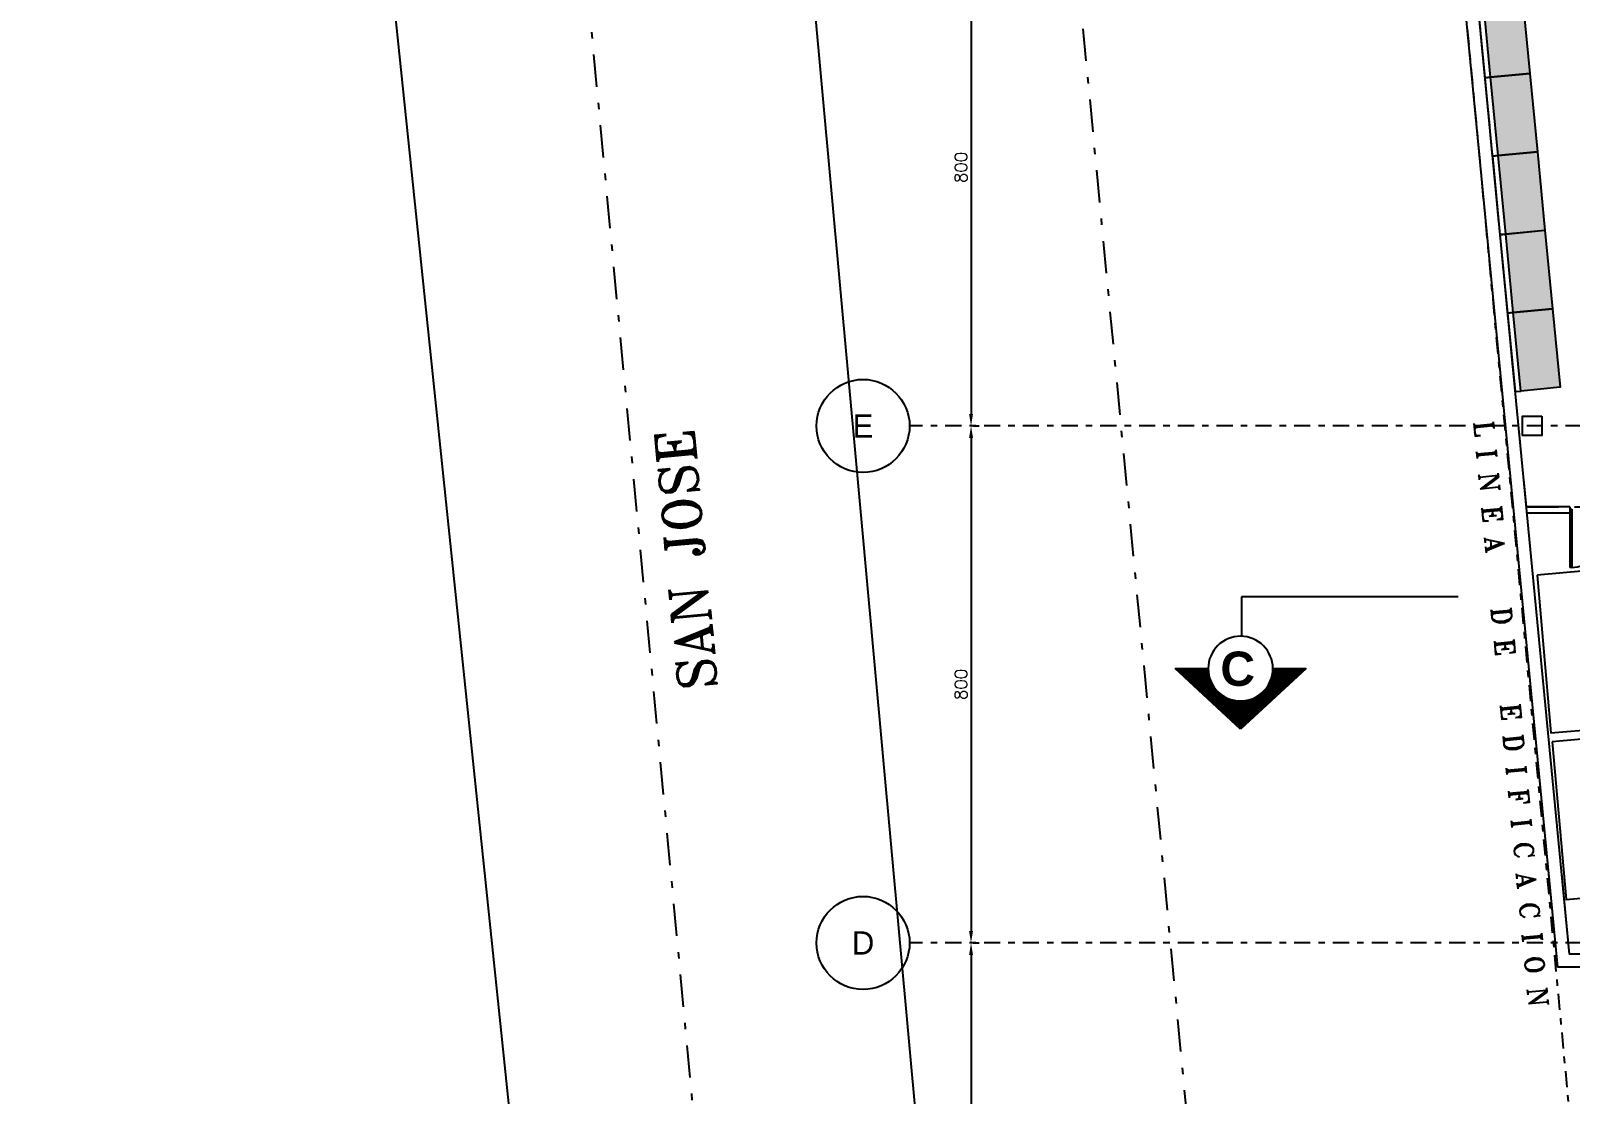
# Model space of a CAD drawing. Header units: millimetres. Extents: x 340 to 1003762, y 22 to 362022.
# Drawn here: x 340.17 to 363.99, y 48.01 to 64.46 of the extents above; entities that cross this region are included whole.
import ezdxf
from ezdxf.enums import TextEntityAlignment as Align
from ezdxf.xclip import XClip

# ---------------------------------------------------------------- set-up
doc = ezdxf.new("R2010")
doc.units = ezdxf.units.MM
doc.header["$XCLIPFRAME"] = 0
for name, pattern in [('LSBB_P_002 - PLANTA 1° NIVEL SALA DE VENTAS$0$DASHDOT', [1, 0.5, -0.25, 0, -0.25]), ('LSBB_P_002 - PLANTA 1° NIVEL SALA DE VENTAS$0$DASHDOT2', [0.5, 0.25, -0.125, 0, -0.125]), ('LSBB_P_002 - PLANTA 1° NIVEL SALA DE VENTAS$0$HIDDEN', [0.375, 0.25, -0.125])]:
    doc.linetypes.add(name, pattern=pattern)
for name, color, linetype in [('LSBB_P_002 - PLANTA 1° NIVEL SALA DE VENTAS$0$01', 8, 'Continuous'), ('LSBB_P_002 - PLANTA 1° NIVEL SALA DE VENTAS$0$04', 3, 'Continuous'), ('LSBB_P_002 - PLANTA 1° NIVEL SALA DE VENTAS$0$A-GONDOLAS', 1, 'Continuous'), ('LSBB_P_002 - PLANTA 1° NIVEL SALA DE VENTAS$0$A-LAYOUT', 7, 'Continuous'), ('LSBB_P_002 - PLANTA 1° NIVEL SALA DE VENTAS$0$A-SALA-HATCH-ELECTRO', 154, 'Continuous'), ('LSBB_P_002 - PLANTA 1° NIVEL SALA DE VENTAS$0$A-SALA-HATCH-TIEMPO LIBRE', 40, 'Continuous'), ('LSBB_P_002 - PLANTA 1° NIVEL SALA DE VENTAS$0$CENEFA', 6, 'LSBB_P_002 - PLANTA 1° NIVEL SALA DE VENTAS$0$HIDDEN'), ('LSBB_P_002 - PLANTA 1° NIVEL SALA DE VENTAS$0$COTAS 125', 2, 'Continuous'), ('LSBB_P_002 - PLANTA 1° NIVEL SALA DE VENTAS$0$COTAS-INT', 4, 'Continuous'), ('LSBB_P_002 - PLANTA 1° NIVEL SALA DE VENTAS$0$EJE', 4, 'LSBB_P_002 - PLANTA 1° NIVEL SALA DE VENTAS$0$DASHDOT2'), ('LSBB_P_002 - PLANTA 1° NIVEL SALA DE VENTAS$0$EJES', 8, 'LSBB_P_002 - PLANTA 1° NIVEL SALA DE VENTAS$0$DASHDOT2'), ('LSBB_P_002 - PLANTA 1° NIVEL SALA DE VENTAS$0$EJES-CALLE', 1, 'LSBB_P_002 - PLANTA 1° NIVEL SALA DE VENTAS$0$DASHDOT'), ('LSBB_P_002 - PLANTA 1° NIVEL SALA DE VENTAS$0$ESCALERAS', 8, 'Continuous'), ('LSBB_P_002 - PLANTA 1° NIVEL SALA DE VENTAS$0$ESTRUCTURA', 5, 'Continuous'), ('LSBB_P_002 - PLANTA 1° NIVEL SALA DE VENTAS$0$LETREROS', 2, 'Continuous'), ('LSBB_P_002 - PLANTA 1° NIVEL SALA DE VENTAS$0$LINEA CORTES', 7, 'Continuous'), ('LSBB_P_002 - PLANTA 1° NIVEL SALA DE VENTAS$0$MUROS', 5, 'Continuous'), ('LSBB_P_002 - PLANTA 1° NIVEL SALA DE VENTAS$0$PAVIMENTOS', 8, 'Continuous'), ('LSBB_P_002 - PLANTA 1° NIVEL SALA DE VENTAS$0$RACKS BODEGAS', 2, 'Continuous'), ('LSBB_P_002 - PLANTA 1° NIVEL SALA DE VENTAS$0$TAB-WC', 2, 'Continuous'), ('XREF', 7, 'Continuous')]:
    doc.layers.add(name, color=color, linetype=linetype)
doc.styles.add('LSBB_P_002 - PLANTA 1° NIVEL SALA DE VENTAS$0$ARIAL', font='')
doc.styles.add('LSBB_P_002 - PLANTA 1° NIVEL SALA DE VENTAS$0$DIM', font='dim', dxfattribs={"width": 0.75})
doc.styles.add('LSBB_P_002 - PLANTA 1° NIVEL SALA DE VENTAS$0$ROMANS', font='romans')
doc.styles.add('LSBB_P_002 - PLANTA 1° NIVEL SALA DE VENTAS$0$ROMANT', font='romant')
doc.styles.add('LSBB_P_002 - PLANTA 1° NIVEL SALA DE VENTAS$0$STANDARD', font='txt')
doc.styles.get('LSBB_P_002 - PLANTA 1° NIVEL SALA DE VENTAS$0$ARIAL').set_extended_font_data('Arial', bold=True)
doc.dimstyles.new('LSBB_P_002 - PLANTA 1° NIVEL SALA DE VENTAS$0$DIMENSION-125', dxfattribs={"dimscale": 125, "dimtxt": 0.0015, "dimasz": 0.0015, "dimexe": 0.001, "dimexo": 0.0005, "dimgap": 0.0005, "dimtad": 1, "dimdec": 0, "dimlfac": 100, "dimzin": 0, "dimdsep": 46, "dimtxsty": 'LSBB_P_002 - PLANTA 1° NIVEL SALA DE VENTAS$0$ROMANS', "dimcen": 0.004, "dimclrd": 4, "dimclre": 8, "dimclrt": 3, "dimadec": 0, "dimazin": 0, "dimtfac": 1, "dimtdec": 0, "dimtix": 1, "dimtofl": 0, "dimtmove": 2, "dimatfit": 3, "dimfxl": 0, "dimtolj": 1, "dimtzin": 0, "dimarcsym": 0})

# ---------------------------------------------------------------- blocks, each defined once
blk = doc.blocks.new('*D117')
at = {"layer": 'LSBB_P_002 - PLANTA 1° NIVEL SALA DE VENTAS$0$COTAS 125', "color": 8, "linetype": 'Continuous', "lineweight": -2, "transparency": 16777216}
for p, q in [((770.04, 281.166), (770.133, 281.166)), ((770.04, 273.166), (770.133, 273.166))]:
    blk.add_line(p, q, dxfattribs=at)
at = {"layer": 'LSBB_P_002 - PLANTA 1° NIVEL SALA DE VENTAS$0$COTAS 125', "linetype": 'Continuous', "lineweight": -2, "transparency": 16777216}
blk.add_line((770.008, 280.978), (770.008, 273.353), dxfattribs=at)
at = {"layer": 'LSBB_P_002 - PLANTA 1° NIVEL SALA DE VENTAS$0$COTAS 125', "transparency": 16777216}
for points in [[(769.977, 280.978), (770.039, 280.978), (770.008, 281.166)], [(769.977, 273.353), (770.039, 273.353), (770.008, 273.166)]]:
    blk.add_solid(points, dxfattribs=at)
at = {"layer": 'LSBB_P_002 - PLANTA 1° NIVEL SALA DE VENTAS$0$COTAS 125', "color": 2, "transparency": 16777216, "insert": (769.852, 277.166), "char_height": 0.1875, "attachment_point": 5, "rotation": 90, "style": 'LSBB_P_002 - PLANTA 1° NIVEL SALA DE VENTAS$0$ROMANS'}
blk.add_mtext('\\A1;800', dxfattribs=at)
blk = doc.blocks.new('*D118')
at = {"layer": 'LSBB_P_002 - PLANTA 1° NIVEL SALA DE VENTAS$0$COTAS 125', "linetype": 'Continuous', "lineweight": -2, "transparency": 16777216}
blk.add_line((770.008, 264.978), (770.008, 257.353), dxfattribs=at)
at = {"layer": 'LSBB_P_002 - PLANTA 1° NIVEL SALA DE VENTAS$0$COTAS 125', "color": 8, "linetype": 'Continuous', "lineweight": -2, "transparency": 16777216}
for p, q in [((770.04, 265.166), (770.133, 265.166)), ((770.04, 257.166), (770.133, 257.166))]:
    blk.add_line(p, q, dxfattribs=at)
at = {"layer": 'LSBB_P_002 - PLANTA 1° NIVEL SALA DE VENTAS$0$COTAS 125', "transparency": 16777216}
for points in [[(769.977, 264.978), (770.039, 264.978), (770.008, 265.166)], [(769.977, 257.353), (770.039, 257.353), (770.008, 257.166)]]:
    blk.add_solid(points, dxfattribs=at)
at = {"layer": 'LSBB_P_002 - PLANTA 1° NIVEL SALA DE VENTAS$0$COTAS 125', "color": 2, "transparency": 16777216, "insert": (769.852, 261.166), "char_height": 0.1875, "attachment_point": 5, "rotation": 90, "style": 'LSBB_P_002 - PLANTA 1° NIVEL SALA DE VENTAS$0$ROMANS'}
blk.add_mtext('\\A1;800', dxfattribs=at)
blk = doc.blocks.new('*D119')
at = {"layer": 'LSBB_P_002 - PLANTA 1° NIVEL SALA DE VENTAS$0$COTAS 125', "color": 8, "linetype": 'Continuous', "lineweight": -2, "transparency": 16777216}
for p, q in [((770.04, 273.166), (770.133, 273.166)), ((770.04, 265.166), (770.133, 265.166))]:
    blk.add_line(p, q, dxfattribs=at)
at = {"layer": 'LSBB_P_002 - PLANTA 1° NIVEL SALA DE VENTAS$0$COTAS 125', "linetype": 'Continuous', "lineweight": -2, "transparency": 16777216}
blk.add_line((770.008, 272.978), (770.008, 265.353), dxfattribs=at)
at = {"layer": 'LSBB_P_002 - PLANTA 1° NIVEL SALA DE VENTAS$0$COTAS 125', "transparency": 16777216}
for points in [[(769.977, 272.978), (770.039, 272.978), (770.008, 273.166)], [(769.977, 265.353), (770.039, 265.353), (770.008, 265.166)]]:
    blk.add_solid(points, dxfattribs=at)
at = {"layer": 'LSBB_P_002 - PLANTA 1° NIVEL SALA DE VENTAS$0$COTAS 125', "color": 2, "transparency": 16777216, "insert": (769.852, 269.166), "char_height": 0.1875, "attachment_point": 5, "rotation": 90, "style": 'LSBB_P_002 - PLANTA 1° NIVEL SALA DE VENTAS$0$ROMANS'}
blk.add_mtext('\\A1;800', dxfattribs=at)
blk = doc.blocks.new('LSBB_P_002 - PLANTA 1° NIVEL SALA DE VENTAS$0$COLNUMC')
at = {"linetype": 'Continuous'}
blk.add_circle((0, 0), 0.5, dxfattribs=at)
at = {"linetype": 'Continuous', "style": 'LSBB_P_002 - PLANTA 1° NIVEL SALA DE VENTAS$0$DIM', "width": 0.75}
blk.add_attdef('COLUMN', text='', height=0.375, dxfattribs=at).set_placement((0, 0), align=Align.MIDDLE)
blk = doc.blocks.new('LSBB_P_002 - PLANTA 1° NIVEL SALA DE VENTAS$0$492B')
for p, q in [((0.038, 0), (0.038, 0.03)), ((0.038, 0), (0.038, 0.03)), ((0.038, 0.03), (0.938, 0.03)), ((0.038, 0.03), (0.938, 0.03)), ((0.938, 0.03), (0.938, 0)), ((0.938, 0.03), (0.938, 0)), ((0.038, 0), (0.938, 0)), ((0.038, 0), (0.938, 0))]:
    blk.add_line(p, q)
at = {"layer": 'LSBB_P_002 - PLANTA 1° NIVEL SALA DE VENTAS$0$ESCALERAS'}
blk.add_arc((0.04, -0.026), 0.9, 3.5638, 90, dxfattribs=at)
blk.add_arc((0.04, -0.026), 0.9, 3.5638, 90, dxfattribs=at)
at = {"layer": 'LSBB_P_002 - PLANTA 1° NIVEL SALA DE VENTAS$0$TAB-WC'}
blk.add_line((0, 0.874), (0.04, 0.874), dxfattribs=at)
blk.add_line((0, 0.874), (0.04, 0.874), dxfattribs=at)
blk = doc.blocks.new('LSBB_P_002 - PLANTA 1° NIVEL SALA DE VENTAS$0$REF-LAYOUT N+0.00 E 03$0$G. 122x61')
h = blk.add_hatch(color=256)
h.dxf.hatch_style = 1
h.paths.add_polyline_path([(0, 0), (0, -61), (122, -61), (122, 0)])
at = {"layer": 'LSBB_P_002 - PLANTA 1° NIVEL SALA DE VENTAS$0$A-GONDOLAS'}
for points in [[(0, 0), (0, 9), (122, 9), (122, 0)], [(0, 0), (0, -61), (122, -61), (122, 0)]]:
    blk.add_lwpolyline(points, close=True, dxfattribs=at)
blk = doc.blocks.new('LSBB_P_002 - PLANTA 1° NIVEL SALA DE VENTAS$0$SVLY')
at = {"layer": 'LSBB_P_002 - PLANTA 1° NIVEL SALA DE VENTAS$0$ESTRUCTURA'}
blk.add_lwpolyline([(978.843, 273.316), (978.843, 273.016), (978.543, 273.016), (978.543, 273.316)], close=True, dxfattribs=at)
at = {"layer": 'LSBB_P_002 - PLANTA 1° NIVEL SALA DE VENTAS$0$A-SALA-HATCH-ELECTRO', "xscale": -0.01, "yscale": 0.01, "zscale": 0.01, "rotation": 95.49674053218082}
for p in [(978.049, 278.564), (978.166, 277.349), (978.283, 276.135), (978.4, 274.921)]:
    blk.add_blockref('LSBB_P_002 - PLANTA 1° NIVEL SALA DE VENTAS$0$REF-LAYOUT N+0.00 E 03$0$G. 122x61', p, dxfattribs=at)
at = {"layer": 'LSBB_P_002 - PLANTA 1° NIVEL SALA DE VENTAS$0$A-SALA-HATCH-TIEMPO LIBRE', "xscale": -0.01, "yscale": 0.01, "zscale": 0.01, "rotation": 95.49674053218082}
blk.add_blockref('LSBB_P_002 - PLANTA 1° NIVEL SALA DE VENTAS$0$REF-LAYOUT N+0.00 E 03$0$G. 122x61', (977.932, 279.778), dxfattribs=at)
blk = doc.blocks.new('LSBB_P_002 - PLANTA 1° NIVEL SALA DE VENTAS', base_point=(223.57, 14.22))
at = {"layer": 'LSBB_P_002 - PLANTA 1° NIVEL SALA DE VENTAS$0$LINEA CORTES', "linetype": 'Continuous'}
h = blk.add_hatch(dxfattribs=at)
h.set_pattern_fill('ANSI31', color=250, scale=0.392, angle=180, style=0)
h.set_pattern_definition([(225, (933.165356, -786.546785), (0.008800651, -0.008800651), [])])
edge = h.paths.add_edge_path()
edge.add_line((774.679, 269.411), (775.193, 269.411))
edge.add_line((775.193, 269.411), (774.179, 268.475))
edge.add_line((774.179, 268.475), (773.165, 269.411))
edge.add_line((773.165, 269.411), (773.678, 269.411))
edge.add_ellipse((774.179, 269.411), major_axis=(-0.354, -0.354), ratio=1, start_angle=-45, end_angle=135)
at = {"layer": 'LSBB_P_002 - PLANTA 1° NIVEL SALA DE VENTAS$0$CENEFA', "color": 7, "ltscale": 2}
for p, q in [((776.115, 297.722), (778.598, 271.916)), ((778.598, 271.916), (785.609, 271.916))]:
    blk.add_line(p, q, dxfattribs=at)
at = {"layer": 'LSBB_P_002 - PLANTA 1° NIVEL SALA DE VENTAS$0$COTAS-INT', "color": 7}
for p, q in [((779.275, 271.916), (778.598, 271.916)), ((779.275, 271.916), (779.275, 271.386)), ((779.275, 271.816), (778.608, 271.816))]:
    blk.add_line(p, q, dxfattribs=at)
at = {"layer": 'LSBB_P_002 - PLANTA 1° NIVEL SALA DE VENTAS$0$COTAS-INT', "color": 3}
for p, q in [((779.275, 271.916), (778.598, 271.916)), ((779.275, 271.916), (779.275, 271.816)), ((779.275, 271.816), (778.608, 271.816))]:
    blk.add_line(p, q, dxfattribs=at)
at = {"layer": 'LSBB_P_002 - PLANTA 1° NIVEL SALA DE VENTAS$0$EJE', "color": 2}
for p, q in [((770.982, 350.567), (780.846, 245.762)), ((772.543, 333.988), (780.571, 248.683))]:
    blk.add_line(p, q, dxfattribs=at)
at = {"layer": 'LSBB_P_002 - PLANTA 1° NIVEL SALA DE VENTAS$0$EJES'}
for p, q in [((877.859, 273.166), (769.057, 273.166)), ((877.859, 265.166), (769.057, 265.166))]:
    blk.add_line(p, q, dxfattribs=at)
at = {"layer": 'LSBB_P_002 - PLANTA 1° NIVEL SALA DE VENTAS$0$EJES-CALLE', "color": 1}
blk.add_line((757.542, 349.302), (769.108, 226.405), dxfattribs=at)
at = {"layer": 'LSBB_P_002 - PLANTA 1° NIVEL SALA DE VENTAS$0$ESTRUCTURA'}
blk.add_lwpolyline([(778.843, 273.316), (778.843, 273.016), (778.543, 273.016), (778.543, 273.316)], close=True, dxfattribs=at)
at = {"layer": 'LSBB_P_002 - PLANTA 1° NIVEL SALA DE VENTAS$0$LINEA CORTES', "color": 1, "ltscale": 3}
for p, q in [((777.549, 270.522), (774.193, 270.522)), ((774.193, 270.522), (774.193, 269.916))]:
    blk.add_line(p, q, dxfattribs=at)
at = {"layer": 'LSBB_P_002 - PLANTA 1° NIVEL SALA DE VENTAS$0$LINEA CORTES', "color": 1, "linetype": 'Continuous'}
for p, q in [((773.165, 269.411), (773.678, 269.411)), ((774.179, 268.475), (773.165, 269.411)), ((775.193, 269.411), (774.179, 268.475)), ((774.679, 269.411), (775.193, 269.411))]:
    blk.add_line(p, q, dxfattribs=at)
at = {"layer": 'LSBB_P_002 - PLANTA 1° NIVEL SALA DE VENTAS$0$LINEA CORTES', "color": 1, "linetype": 'Continuous', "extrusion": (0, 0, -1)}
blk.add_ellipse((774.179, 269.411), major_axis=(-0.354, 0.354), ratio=1, start_param=3.926991, end_param=10.210176, dxfattribs=at)
at = {"layer": 'LSBB_P_002 - PLANTA 1° NIVEL SALA DE VENTAS$0$MUROS'}
for p, q in [((776.965, 286.802), (779.083, 264.791)), ((776.975, 286.7), (779.083, 264.791)), ((777.164, 286.822), (779.265, 264.991)), ((778.944, 266.239), (779.083, 264.791)), ((779.145, 266.239), (779.265, 264.991)), ((780.883, 264.991), (779.265, 264.991)), ((780.883, 264.991), (779.265, 264.991)), ((780.883, 264.791), (779.083, 264.791)), ((780.683, 264.791), (779.083, 264.791))]:
    blk.add_line(p, q, dxfattribs=at)
at = {"layer": 'LSBB_P_002 - PLANTA 1° NIVEL SALA DE VENTAS$0$MUROS', "color": 1, "linetype": 'LSBB_P_002 - PLANTA 1° NIVEL SALA DE VENTAS$0$DASHDOT'}
for points in [[(828.652, 353.16), (809.865, 352.541), (810.169, 346.903), (765.564, 343.84), (769.856, 299.022), (774.947, 245.746)], [(766.507, 333.988), (769.856, 299.022), (774.947, 245.746)]]:
    blk.add_lwpolyline(points, dxfattribs=at)
at = {"layer": 'LSBB_P_002 - PLANTA 1° NIVEL SALA DE VENTAS$0$PAVIMENTOS'}
for p, q in [((764.777, 244.221), (753.694, 350.567)), ((770.816, 244.221), (764.649, 311.983))]:
    blk.add_line(p, q, dxfattribs=at)
at = {"layer": 'LSBB_P_002 - PLANTA 1° NIVEL SALA DE VENTAS$0$RACKS BODEGAS'}
for points in [[(778.769, 270.856), (778.983, 268.416), (779.73, 268.481), (779.516, 270.922)], [(779.003, 268.279), (779.218, 265.839), (779.965, 265.904), (779.75, 268.345)]]:
    blk.add_lwpolyline(points, close=True, dxfattribs=at)
at = {"layer": 'LSBB_P_002 - PLANTA 1° NIVEL SALA DE VENTAS$0$04', "color": 3}
ref = blk.add_blockref('LSBB_P_002 - PLANTA 1° NIVEL SALA DE VENTAS$0$COLNUMC', (768.337, 273.166), dxfattribs=dict(at, xscale=1.439999999999998, yscale=1.439999999999998, zscale=1.439999999999998, rotation=90.00000001175188))
ref.add_attrib('COLUMN', 'E', dxfattribs={"layer": '0', "height": 0.36, "rotation": 0, "style": 'LSBB_P_002 - PLANTA 1° NIVEL SALA DE VENTAS$0$STANDARD'}).set_placement((768.337, 273.166), align=Align.MIDDLE)
at = {"layer": 'LSBB_P_002 - PLANTA 1° NIVEL SALA DE VENTAS$0$04', "rotation": 270}
blk.add_blockref('LSBB_P_002 - PLANTA 1° NIVEL SALA DE VENTAS$0$492B', (779.275, 271.916), dxfattribs=at)
blk.add_blockref('LSBB_P_002 - PLANTA 1° NIVEL SALA DE VENTAS$0$492B', (779.275, 271.916), dxfattribs=at)
at = {"layer": 'LSBB_P_002 - PLANTA 1° NIVEL SALA DE VENTAS$0$04', "color": 3}
ref = blk.add_blockref('LSBB_P_002 - PLANTA 1° NIVEL SALA DE VENTAS$0$COLNUMC', (768.337, 265.166), dxfattribs=dict(at, xscale=1.439999999999998, yscale=1.439999999999998, zscale=1.439999999999998, rotation=90.00000001175188))
ref.add_attrib('COLUMN', 'D', dxfattribs={"layer": '0', "height": 0.36, "rotation": 0, "style": 'LSBB_P_002 - PLANTA 1° NIVEL SALA DE VENTAS$0$STANDARD'}).set_placement((768.337, 265.166), align=Align.MIDDLE)
at = {"layer": 'LSBB_P_002 - PLANTA 1° NIVEL SALA DE VENTAS$0$A-LAYOUT', "color": 1}
blk.add_blockref('LSBB_P_002 - PLANTA 1° NIVEL SALA DE VENTAS$0$SVLY', (-200, 0), dxfattribs=at)
at = {"layer": 'LSBB_P_002 - PLANTA 1° NIVEL SALA DE VENTAS$0$01', "color": 2, "style": 'LSBB_P_002 - PLANTA 1° NIVEL SALA DE VENTAS$0$ROMANT'}
blk.add_text('L I N E A   D E   E D I F I C A C I O N', height=0.3, rotation=275.3877, dxfattribs=at).set_placement((777.788, 273.227))
at = {"layer": 'LSBB_P_002 - PLANTA 1° NIVEL SALA DE VENTAS$0$LETREROS', "style": 'LSBB_P_002 - PLANTA 1° NIVEL SALA DE VENTAS$0$ROMANT'}
blk.add_text('SAN JOSE', height=0.595, rotation=95.2558, dxfattribs=at).set_placement((766.079, 269.108))
at = {"layer": 'LSBB_P_002 - PLANTA 1° NIVEL SALA DE VENTAS$0$LINEA CORTES', "color": 1, "linetype": 'Continuous', "style": 'LSBB_P_002 - PLANTA 1° NIVEL SALA DE VENTAS$0$ARIAL', "text_generation_flag": 6}
blk.add_text('C', height=0.53, rotation=180, dxfattribs=at).set_placement((774.135, 269.409), align=Align.MIDDLE_CENTER)
at = {"layer": 'LSBB_P_002 - PLANTA 1° NIVEL SALA DE VENTAS$0$COTAS 125', "color": 2}
for base, p1, p2, picture, middle in [((770.008, 273.166), (769.977, 281.166), (769.977, 273.166), '*D117', (769.852, 277.166)), ((770.008, 265.166), (769.977, 273.166), (769.977, 265.166), '*D119', (769.852, 269.166)), ((770.008, 257.166), (769.977, 265.166), (769.977, 257.166), '*D118', (769.852, 261.166))]:
    dim = blk.add_linear_dim(base=base, p1=p1, p2=p2, angle=90, dimstyle='LSBB_P_002 - PLANTA 1° NIVEL SALA DE VENTAS$0$DIMENSION-125', override={"dimclrd": 256, "dimclrt": 2, "dimfxl": 0.005}, dxfattribs=at)
    dim.commit()
    dim.dimension.update_dxf_attribs({"geometry": picture, "text_midpoint": middle})

msp = doc.modelspace()

# ---------------------------------------------------------------- block references
at = {"layer": 'XREF'}
ref = msp.add_blockref('LSBB_P_002 - PLANTA 1° NIVEL SALA DE VENTAS', (-191.719, -200.6), dxfattribs=at)
XClip(ref).set_block_clipping_path([(755.454857474, 236.6800249606), (887.3150098981, 333.6713636781)])

doc.saveas('drawing.dxf')
